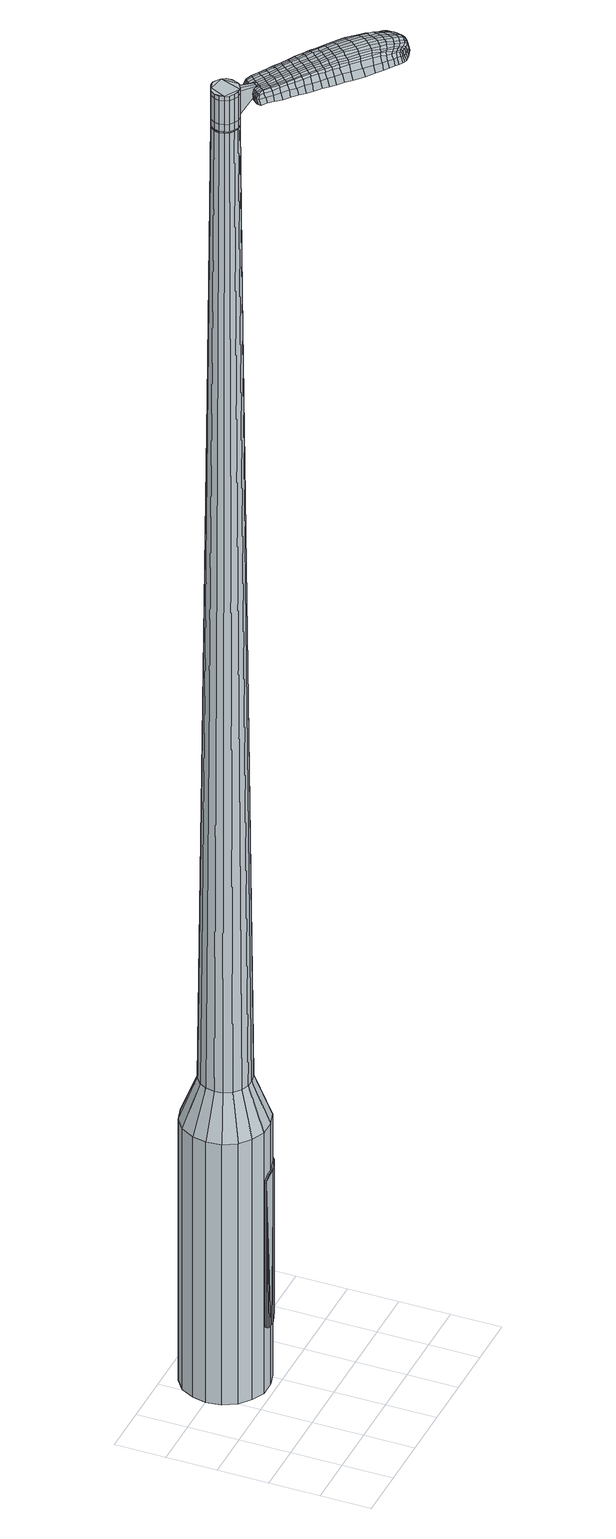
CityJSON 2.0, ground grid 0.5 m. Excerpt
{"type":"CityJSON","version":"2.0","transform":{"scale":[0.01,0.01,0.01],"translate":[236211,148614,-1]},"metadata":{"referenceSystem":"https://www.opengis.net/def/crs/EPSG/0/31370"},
"CityObjects":{
"object1":{"type":"GenericCityObject","attributes":{"cluster":150,"mean_distance_to_centroid":0.239,"new_centroid_x":236211.82,"new_centroid_y":148615.48,"mean_distance_to_camera":13.96,"H1":14.33,"H2":13.22,"Z_final":110.89,"cluster2":-1,"proj_x":236207.09,"proj_y":148620.77,"id_line":53248,"bearing_l":48.17,"distance":7.09,"orientation":"right","G_obj":318.17},"geometry":[{"type":"MultiSurface","lod":"2","boundaries":[[[0,1,2,3]],[[1,4,5,2]],[[4,6,7,5]],[[6,8,9,7]],[[8,10,11,9]],[[10,12,13,11]],[[12,14,15,13]],[[14,16,17,15]],[[16,18,19,17]],[[18,20,21,19]],[[20,22,23,21]],[[22,24,25,23]],[[24,26,27,25]],[[26,28,29,27]],[[28,30,31,29]],[[30,32,33,31]],[[32,34,35,33]],[[34,0,3,35]],[[36,37,38,39]],[[38,40,41,42]],[[41,43,42]],[[42,44,45,46]],[[45,47,46]],[[46,48,49,50]],[[49,51,50]],[[42,46,50,38]],[[50,52,39,38]],[[53,36,39]],[[2,5,7,35]],[[7,9,11,15]],[[11,13,15]],[[15,17,19,23]],[[19,21,23]],[[23,25,27,31]],[[27,29,31]],[[15,23,31,7]],[[31,33,35,7]],[[3,2,35]],[[1,0,54,55]],[[0,34,56,54]],[[34,32,57,56]],[[32,30,58,57]],[[30,28,59,58]],[[28,26,60,59]],[[26,24,61,60]],[[24,22,62,61]],[[22,20,63,62]],[[20,18,64,63]],[[18,16,65,64]],[[16,14,66,65]],[[14,12,67,66]],[[12,10,68,67]],[[10,8,69,68]],[[8,6,70,69]],[[6,4,71,70]],[[4,1,55,71]],[[55,54,72,73]],[[54,56,74,72]],[[56,57,75,74]],[[57,58,76,75]],[[58,59,77,76]],[[59,60,78,77]],[[60,61,79,78]],[[61,62,80,79]],[[62,63,81,80]],[[63,64,82,81]],[[64,65,83,82]],[[65,66,84,83]],[[66,67,85,84]],[[67,68,86,85]],[[68,69,87,86]],[[69,70,88,87]],[[70,71,89,88]],[[71,55,73,89]],[[90,91,92,73]],[[74,93,91,90]],[[75,94,93,74]],[[95,96,94,75]],[[97,98,96,95]],[[99,100,98,97]],[[101,102,100,99]],[[103,104,102,101]],[[81,105,104,103]],[[106,107,105,81]],[[108,109,107,106]],[[110,111,109,108]],[[112,113,111,110]],[[114,115,113,112]],[[116,117,115,114]],[[118,119,117,116]],[[120,121,119,118]],[[73,92,121,120]],[[122,123,124,125]],[[126,122,125,127]],[[128,126,127,129]],[[130,128,129,131]],[[132,130,131,133]],[[134,132,133,135]],[[136,134,135,137]],[[138,136,137,139]],[[140,138,139,141]],[[142,140,141,143]],[[144,142,143,145]],[[146,144,145,147]],[[148,146,147,149]],[[150,148,149,151]],[[152,150,151,153]],[[154,152,153,155]],[[72,90,73]],[[72,74,90]],[[76,95,75]],[[76,77,97,95]],[[77,78,99,97]],[[78,79,101,99]],[[79,80,103,101]],[[80,81,103]],[[82,106,81]],[[82,83,108,106]],[[83,84,110,108]],[[84,85,112,110]],[[85,86,114,112]],[[86,87,116,114]],[[87,88,118,116]],[[88,89,120,118]],[[89,73,120]],[[156,92,91]],[[157,121,92]],[[157,158,119,121]],[[158,159,117,119]],[[159,160,115,117]],[[160,161,113,115]],[[161,162,111,113]],[[162,163,109,111]],[[163,164,107,109]],[[164,105,107]],[[165,104,105]],[[165,166,102,104]],[[166,167,100,102]],[[167,168,98,100]],[[168,169,96,98]],[[169,94,96]],[[156,91,93]],[[39,52,154,170]],[[92,156,171,155]],[[53,39,170,123]],[[156,93,124,171]],[[36,53,123,122]],[[93,94,125,124]],[[37,36,122,126]],[[94,169,127,125]],[[38,37,126,128]],[[169,168,129,127]],[[40,38,128,130]],[[168,167,131,129]],[[41,40,130,132]],[[167,166,133,131]],[[43,41,132,134]],[[166,165,135,133]],[[42,43,134,136]],[[165,105,137,135]],[[44,42,136,138]],[[105,164,139,137]],[[45,44,138,140]],[[164,163,141,139]],[[47,45,140,142]],[[163,162,143,141]],[[46,47,142,144]],[[162,161,145,143]],[[48,46,144,146]],[[161,160,147,145]],[[49,48,146,148]],[[160,159,149,147]],[[51,49,148,150]],[[159,158,151,149]],[[50,51,150,152]],[[158,157,153,151]],[[52,50,152,154]],[[157,92,155,153]],[[154,155,172,173]],[[155,171,174,172]],[[171,124,175,174]],[[124,123,176,175]],[[123,170,177,176]],[[170,154,173,177]],[[178,179,180,181]],[[182,178,181,183]],[[178,182,184,185]],[[179,178,185,186]],[[187,188,189,190]],[[191,187,190,192]],[[187,191,193,194]],[[188,187,194,195]],[[196,197,198,199]],[[200,196,199,201]],[[196,200,202,203]],[[197,196,203,204]],[[205,206,207,208]],[[209,205,208,210]],[[205,209,211,212]],[[206,205,212,213]],[[214,215,216,217]],[[218,214,217,219]],[[214,218,220,221]],[[215,214,221,222]],[[223,224,225,226]],[[227,223,226,228]],[[223,227,229,230]],[[224,223,230,231]],[[232,233,234,235]],[[224,232,235,225]],[[232,224,231,236]],[[233,232,236,237]],[[238,239,240,241]],[[233,238,241,234]],[[238,233,237,242]],[[239,238,242,243]],[[244,182,183,245]],[[239,244,245,240]],[[244,239,243,246]],[[182,244,246,184]],[[247,248,249,250]],[[251,247,250,252]],[[247,251,253,254]],[[248,247,254,255]],[[256,257,258,259]],[[248,256,259,249]],[[256,248,255,260]],[[257,256,260,261]],[[262,263,264,265]],[[257,262,265,258]],[[262,257,261,266]],[[263,262,266,267]],[[268,269,270,271]],[[263,268,271,264]],[[268,263,267,272]],[[269,268,272,273]],[[274,179,186,275]],[[269,274,275,270]],[[274,269,273,276]],[[179,274,276,180]],[[277,278,279,280]],[[281,277,280,282]],[[277,281,283,284]],[[278,277,284,285]],[[286,287,288,289]],[[278,286,289,279]],[[286,278,285,290]],[[287,286,290,291]],[[292,293,294,295]],[[287,292,295,288]],[[292,287,291,296]],[[293,292,296,297]],[[298,191,192,299]],[[293,298,299,294]],[[298,293,297,300]],[[191,298,300,193]],[[301,302,303,304]],[[305,301,304,306]],[[301,305,307,308]],[[302,301,308,309]],[[310,311,312,313]],[[302,310,313,303]],[[310,302,309,314]],[[311,310,314,315]],[[316,317,318,319]],[[311,316,319,312]],[[316,311,315,320]],[[317,316,320,321]],[[322,323,324,325]],[[317,322,325,318]],[[322,317,321,326]],[[323,322,326,327]],[[328,188,195,329]],[[323,328,329,324]],[[328,323,327,330]],[[188,328,330,189]],[[331,217,216,332]],[[333,331,332,334]],[[331,333,335,336]],[[217,331,336,219]],[[337,333,334,338]],[[339,337,338,340]],[[337,339,341,342]],[[333,337,342,335]],[[343,339,340,344]],[[345,343,344,346]],[[343,345,347,348]],[[339,343,348,341]],[[349,345,346,350]],[[351,349,350,352]],[[349,351,353,354]],[[345,349,354,347]],[[355,351,352,356]],[[206,355,356,207]],[[355,206,213,357]],[[351,355,357,353]],[[358,359,204,203]],[[360,358,203,202]],[[358,360,361,362]],[[359,358,362,363]],[[364,365,363,362]],[[366,364,362,361]],[[364,366,367,368]],[[365,364,368,369]],[[370,371,369,368]],[[372,370,368,367]],[[370,372,373,374]],[[371,370,374,375]],[[376,377,375,374]],[[378,376,374,373]],[[376,378,211,209]],[[377,376,209,210]],[[379,380,381,382]],[[281,379,382,283]],[[379,281,282,383]],[[380,379,383,384]],[[385,200,201,386]],[[380,385,386,381]],[[385,380,384,387]],[[200,385,387,202]],[[388,389,390,391]],[[227,388,391,229]],[[388,227,228,392]],[[389,388,392,393]],[[394,395,396,397]],[[389,394,397,390]],[[394,389,393,398]],[[395,394,398,399]],[[400,197,204,401]],[[395,400,401,396]],[[400,395,399,402]],[[197,400,402,198]],[[403,404,405,406]],[[185,403,406,186]],[[403,185,184,407]],[[404,403,407,408]],[[409,410,411,412]],[[404,409,412,405]],[[409,404,408,413]],[[410,409,413,414]],[[415,208,207,416]],[[410,415,416,411]],[[415,410,414,417]],[[208,415,417,210]],[[418,419,420,421]],[[190,418,421,192]],[[418,190,189,422]],[[419,418,422,423]],[[424,212,211,425]],[[419,424,425,420]],[[424,419,423,426]],[[212,424,426,213]],[[427,428,429,430]],[[305,427,430,307]],[[427,305,306,431]],[[428,427,431,432]],[[433,218,219,434]],[[428,433,434,429]],[[433,428,432,435]],[[218,433,435,220]],[[436,437,438,439]],[[251,436,439,253]],[[436,251,252,440]],[[437,436,440,441]],[[442,443,444,445]],[[437,442,445,438]],[[442,437,441,446]],[[443,442,446,447]],[[448,215,222,449]],[[443,448,449,444]],[[448,443,447,450]],[[215,448,450,216]],[[451,452,441,440]],[[250,451,440,252]],[[451,250,249,453]],[[452,451,453,454]],[[455,456,447,446]],[[452,455,446,441]],[[455,452,454,457]],[[456,455,457,458]],[[459,332,216,450]],[[456,459,450,447]],[[459,456,458,460]],[[332,459,460,334]],[[461,462,463,464]],[[308,461,464,309]],[[461,308,307,430]],[[462,461,430,429]],[[465,336,335,466]],[[462,465,466,463]],[[465,462,429,434]],[[336,465,434,219]],[[467,468,454,453]],[[259,467,453,249]],[[467,259,258,469]],[[468,467,469,470]],[[471,472,458,457]],[[468,471,457,454]],[[471,468,470,473]],[[472,471,473,474]],[[475,338,334,460]],[[472,475,460,458]],[[475,472,474,476]],[[338,475,476,340]],[[477,478,479,480]],[[314,477,480,315]],[[477,314,309,464]],[[478,477,464,463]],[[481,342,341,482]],[[478,481,482,479]],[[481,478,463,466]],[[342,481,466,335]],[[483,484,470,469]],[[265,483,469,258]],[[483,265,264,485]],[[484,483,485,486]],[[487,488,474,473]],[[484,487,473,470]],[[487,484,486,489]],[[488,487,489,490]],[[491,344,340,476]],[[488,491,476,474]],[[491,488,490,492]],[[344,491,492,346]],[[493,494,495,496]],[[320,493,496,321]],[[493,320,315,480]],[[494,493,480,479]],[[497,348,347,498]],[[494,497,498,495]],[[497,494,479,482]],[[348,497,482,341]],[[499,500,486,485]],[[271,499,485,264]],[[499,271,270,501]],[[500,499,501,502]],[[503,504,490,489]],[[500,503,489,486]],[[503,500,502,505]],[[504,503,505,506]],[[507,350,346,492]],[[504,507,492,490]],[[507,504,506,508]],[[350,507,508,352]],[[509,510,511,512]],[[326,509,512,327]],[[509,326,321,496]],[[510,509,496,495]],[[513,354,353,514]],[[510,513,514,511]],[[513,510,495,498]],[[354,513,498,347]],[[515,516,502,501]],[[275,515,501,270]],[[515,275,186,406]],[[516,515,406,405]],[[517,518,506,505]],[[516,517,505,502]],[[517,516,405,412]],[[518,517,412,411]],[[519,356,352,508]],[[518,519,508,506]],[[519,518,411,416]],[[356,519,416,207]],[[520,521,423,422]],[[330,520,422,189]],[[520,330,327,512]],[[521,520,512,511]],[[522,357,213,426]],[[521,522,426,423]],[[522,521,511,514]],[[357,522,514,353]],[[523,524,384,383]],[[280,523,383,282]],[[523,280,279,525]],[[524,523,525,526]],[[527,360,202,387]],[[524,527,387,384]],[[527,524,526,528]],[[360,527,528,361]],[[529,530,531,532]],[[230,529,532,231]],[[529,230,229,391]],[[530,529,391,390]],[[533,534,535,536]],[[530,533,536,531]],[[533,530,390,397]],[[534,533,397,396]],[[537,359,363,538]],[[534,537,538,535]],[[537,534,396,401]],[[359,537,401,204]],[[539,540,526,525]],[[289,539,525,279]],[[539,289,288,541]],[[540,539,541,542]],[[543,366,361,528]],[[540,543,528,526]],[[543,540,542,544]],[[366,543,544,367]],[[545,546,547,548]],[[236,545,548,237]],[[545,236,231,532]],[[546,545,532,531]],[[549,550,551,552]],[[546,549,552,547]],[[549,546,531,536]],[[550,549,536,535]],[[553,365,369,554]],[[550,553,554,551]],[[553,550,535,538]],[[365,553,538,363]],[[555,556,542,541]],[[295,555,541,288]],[[555,295,294,557]],[[556,555,557,558]],[[559,372,367,544]],[[556,559,544,542]],[[559,556,558,560]],[[372,559,560,373]],[[561,562,563,564]],[[242,561,564,243]],[[561,242,237,548]],[[562,561,548,547]],[[565,566,567,568]],[[562,565,568,563]],[[565,562,547,552]],[[566,565,552,551]],[[569,371,375,570]],[[566,569,570,567]],[[569,566,551,554]],[[371,569,554,369]],[[571,572,558,557]],[[299,571,557,294]],[[571,299,192,421]],[[572,571,421,420]],[[573,378,373,560]],[[572,573,560,558]],[[573,572,420,425]],[[378,573,425,211]],[[574,575,408,407]],[[246,574,407,184]],[[574,246,243,564]],[[575,574,564,563]],[[576,577,414,413]],[[575,576,413,408]],[[576,575,563,568]],[[577,576,568,567]],[[578,377,210,417]],[[577,578,417,414]],[[578,577,567,570]],[[377,578,570,375]],[[579,580,581,582]],[[582,581,583,584]],[[585,583,581,586]],[[586,581,580,587]],[[588,589,590,591]],[[591,590,592,593]],[[594,592,590,595]],[[595,590,589,596]],[[597,598,599,600]],[[600,599,601,602]],[[603,601,599,604]],[[604,599,598,605]],[[606,607,608,609]],[[609,608,610,611]],[[612,610,608,613]],[[613,608,607,614]],[[615,616,617,618]],[[618,617,619,620]],[[621,619,617,622]],[[622,617,616,623]],[[624,625,626,627]],[[627,626,628,629]],[[630,628,626,631]],[[631,626,625,632]],[[633,634,635,636]],[[636,635,625,624]],[[632,625,635,637]],[[637,635,634,638]],[[639,640,641,642]],[[642,641,634,633]],[[638,634,641,643]],[[643,641,640,644]],[[584,583,645,646]],[[646,645,640,639]],[[644,640,645,647]],[[647,645,583,585]],[[648,649,650,651]],[[651,650,652,653]],[[654,652,650,655]],[[655,650,649,656]],[[657,658,659,660]],[[660,659,649,648]],[[656,649,659,661]],[[661,659,658,662]],[[663,664,665,666]],[[666,665,658,657]],[[662,658,665,667]],[[667,665,664,668]],[[669,670,671,672]],[[672,671,664,663]],[[668,664,671,673]],[[673,671,670,674]],[[587,580,675,676]],[[676,675,670,669]],[[674,670,675,677]],[[677,675,580,579]],[[678,679,680,681]],[[681,680,682,683]],[[684,682,680,685]],[[685,680,679,686]],[[687,688,689,690]],[[690,689,679,678]],[[686,679,689,691]],[[691,689,688,692]],[[693,694,695,696]],[[696,695,688,687]],[[692,688,695,697]],[[697,695,694,698]],[[593,592,699,700]],[[700,699,694,693]],[[698,694,699,701]],[[701,699,592,594]],[[702,703,704,705]],[[705,704,706,707]],[[708,706,704,709]],[[709,704,703,710]],[[711,712,713,714]],[[714,713,703,702]],[[710,703,713,715]],[[715,713,712,716]],[[717,718,719,720]],[[720,719,712,711]],[[716,712,719,721]],[[721,719,718,722]],[[723,724,725,726]],[[726,725,718,717]],[[722,718,725,727]],[[727,725,724,728]],[[596,589,729,730]],[[730,729,724,723]],[[728,724,729,731]],[[731,729,589,588]],[[615,618,732,733]],[[733,732,734,735]],[[736,734,732,737]],[[737,732,618,620]],[[735,734,738,739]],[[739,738,740,741]],[[742,740,738,743]],[[743,738,734,736]],[[741,740,744,745]],[[745,744,746,747]],[[748,746,744,749]],[[749,744,740,742]],[[747,746,750,751]],[[751,750,752,753]],[[754,752,750,755]],[[755,750,746,748]],[[753,752,756,757]],[[757,756,607,606]],[[614,607,756,758]],[[758,756,752,754]],[[605,759,760,604]],[[604,760,761,603]],[[762,761,760,763]],[[763,760,759,764]],[[764,765,766,763]],[[763,766,767,762]],[[768,767,766,769]],[[769,766,765,770]],[[770,771,772,769]],[[769,772,773,768]],[[774,773,772,775]],[[775,772,771,776]],[[776,777,778,775]],[[775,778,779,774]],[[612,779,778,610]],[[610,778,777,611]],[[780,781,782,783]],[[783,782,682,684]],[[683,682,782,784]],[[784,782,781,785]],[[602,601,786,787]],[[787,786,781,780]],[[785,781,786,788]],[[788,786,601,603]],[[789,790,791,792]],[[792,791,628,630]],[[629,628,791,793]],[[793,791,790,794]],[[795,796,797,798]],[[798,797,790,789]],[[794,790,797,799]],[[799,797,796,800]],[[605,598,801,802]],[[802,801,796,795]],[[800,796,801,803]],[[803,801,598,597]],[[804,805,806,807]],[[807,806,586,587]],[[585,586,806,808]],[[808,806,805,809]],[[810,811,812,813]],[[813,812,805,804]],[[809,805,812,814]],[[814,812,811,815]],[[606,609,816,817]],[[817,816,811,810]],[[815,811,816,818]],[[818,816,609,611]],[[819,820,821,822]],[[822,821,591,593]],[[588,591,821,823]],[[823,821,820,824]],[[612,613,825,826]],[[826,825,820,819]],[[824,820,825,827]],[[827,825,613,614]],[[828,829,830,831]],[[831,830,706,708]],[[707,706,830,832]],[[832,830,829,833]],[[620,619,834,835]],[[835,834,829,828]],[[833,829,834,836]],[[836,834,619,621]],[[837,838,839]],[[839,838,652,654]],[[653,652,838,840]],[[838,837,840]],[[841,842,843,844]],[[844,843,837,839]],[[840,837,843,845]],[[845,843,842,846]],[[623,616,847,848]],[[848,847,842,841]],[[846,842,847,849]],[[849,847,616,615]],[[850,851,840]],[[840,851,651,653]],[[648,651,851,852]],[[852,851,850,853]],[[846,854,855,845]],[[845,855,850,840]],[[853,850,855,856]],[[856,855,854,857]],[[615,733,858,849]],[[849,858,854,846]],[[857,854,858,859]],[[859,858,733,735]],[[860,861,862,863]],[[863,862,709,710]],[[708,709,862,831]],[[831,862,861,828]],[[736,737,864,865]],[[865,864,861,860]],[[828,861,864,835]],[[835,864,737,620]],[[853,866,852]],[[852,866,660,648]],[[657,660,866,867]],[[857,868,869,856]],[[856,869,866,853]],[[867,866,869,870]],[[870,869,868,871]],[[735,739,872,859]],[[859,872,868,857]],[[871,868,872,873]],[[873,872,739,741]],[[874,875,876,877]],[[877,876,715,716]],[[710,715,876,863]],[[863,876,875,860]],[[742,743,878,879]],[[879,878,875,874]],[[860,875,878,865]],[[865,878,743,736]],[[880,881,867]],[[867,881,666,657]],[[663,666,881,882]],[[882,881,880,883]],[[871,884,885,870]],[[870,885,880,867]],[[883,880,885,886]],[[886,885,884,887]],[[741,745,888,873]],[[873,888,884,871]],[[887,884,888,889]],[[889,888,745,747]],[[890,891,892,893]],[[893,892,721,722]],[[716,721,892,877]],[[877,892,891,874]],[[748,749,894,895]],[[895,894,891,890]],[[874,891,894,879]],[[879,894,749,742]],[[883,896,897,882]],[[882,897,672,663]],[[669,672,897,898]],[[898,897,896,899]],[[887,900,901,886]],[[886,901,896,883]],[[899,896,901,902]],[[902,901,900,903]],[[747,751,904,889]],[[889,904,900,887]],[[903,900,904,905]],[[905,904,751,753]],[[906,907,908,909]],[[909,908,727,728]],[[722,727,908,893]],[[893,908,907,890]],[[754,755,910,911]],[[911,910,907,906]],[[890,907,910,895]],[[895,910,755,748]],[[899,912,913,898]],[[898,913,676,669]],[[587,676,913,807]],[[807,913,912,804]],[[903,914,915,902]],[[902,915,912,899]],[[804,912,915,813]],[[813,915,914,810]],[[753,757,916,905]],[[905,916,914,903]],[[810,914,916,817]],[[817,916,757,606]],[[824,917,918,823]],[[823,918,731,588]],[[728,731,918,909]],[[909,918,917,906]],[[614,758,919,827]],[[827,919,917,824]],[[906,917,919,911]],[[911,919,758,754]],[[785,920,921,784]],[[784,921,681,683]],[[678,681,921,922]],[[922,921,920,923]],[[603,761,924,788]],[[788,924,920,785]],[[923,920,924,925]],[[925,924,761,762]],[[926,927,928,929]],[[929,928,631,632]],[[630,631,928,792]],[[792,928,927,789]],[[930,931,932,933]],[[933,932,927,926]],[[789,927,932,798]],[[798,932,931,795]],[[764,759,934,935]],[[935,934,931,930]],[[795,931,934,802]],[[802,934,759,605]],[[923,936,937,922]],[[922,937,690,678]],[[687,690,937,938]],[[938,937,936,939]],[[762,767,940,925]],[[925,940,936,923]],[[939,936,940,941]],[[941,940,767,768]],[[942,943,944,945]],[[945,944,637,638]],[[632,637,944,929]],[[929,944,943,926]],[[946,947,948,949]],[[949,948,943,942]],[[926,943,948,933]],[[933,948,947,930]],[[770,765,950,951]],[[951,950,947,946]],[[930,947,950,935]],[[935,950,765,764]],[[939,952,953,938]],[[938,953,696,687]],[[693,696,953,954]],[[954,953,952,955]],[[768,773,956,941]],[[941,956,952,939]],[[955,952,956,957]],[[957,956,773,774]],[[958,959,960,961]],[[961,960,643,644]],[[638,643,960,945]],[[945,960,959,942]],[[962,963,964,965]],[[965,964,959,958]],[[942,959,964,949]],[[949,964,963,946]],[[776,771,966,967]],[[967,966,963,962]],[[946,963,966,951]],[[951,966,771,770]],[[955,968,969,954]],[[954,969,700,693]],[[593,700,969,822]],[[822,969,968,819]],[[774,779,970,957]],[[957,970,968,955]],[[819,968,970,826]],[[826,970,779,612]],[[809,971,972,808]],[[808,972,647,585]],[[644,647,972,961]],[[961,972,971,958]],[[815,973,974,814]],[[814,974,971,809]],[[958,971,974,965]],[[965,974,973,962]],[[611,777,975,818]],[[818,975,973,815]],[[962,973,975,967]],[[967,975,777,776]],[[579,582,181,180]],[[582,584,183,181]],[[594,595,194,193]],[[595,596,195,194]],[[597,600,199,198]],[[600,602,201,199]],[[621,622,221,220]],[[622,623,222,221]],[[624,627,226,225]],[[627,629,228,226]],[[633,636,235,234]],[[636,624,225,235]],[[639,642,241,240]],[[642,633,234,241]],[[584,646,245,183]],[[646,639,240,245]],[[654,655,254,253]],[[655,656,255,254]],[[656,661,260,255]],[[661,662,261,260]],[[662,667,266,261]],[[667,668,267,266]],[[668,673,272,267]],[[673,674,273,272]],[[674,677,276,273]],[[677,579,180,276]],[[684,685,284,283]],[[685,686,285,284]],[[686,691,290,285]],[[691,692,291,290]],[[692,697,296,291]],[[697,698,297,296]],[[698,701,300,297]],[[701,594,193,300]],[[702,705,304,303]],[[705,707,306,304]],[[711,714,313,312]],[[714,702,303,313]],[[717,720,319,318]],[[720,711,312,319]],[[723,726,325,324]],[[726,717,318,325]],[[596,730,329,195]],[[730,723,324,329]],[[780,783,382,381]],[[783,684,283,382]],[[602,787,386,201]],[[787,780,381,386]],[[629,793,392,228]],[[793,794,393,392]],[[794,799,398,393]],[[799,800,399,398]],[[800,803,402,399]],[[803,597,198,402]],[[707,832,431,306]],[[832,833,432,431]],[[833,836,435,432]],[[836,621,220,435]],[[839,439,438]],[[839,654,253,439]],[[841,844,445,444]],[[844,839,438,445]],[[623,848,449,222]],[[848,841,444,449]],[[976,977,978,979]],[[980,981,979,978]],[[982,983,984,985]],[[986,987,988,989]],[[977,990,991,978]],[[992,980,978,991]],[[993,982,985,994]],[[995,996,987,986]],[[990,997,998,991]],[[998,999,992,991]],[[1000,993,994,1001]],[[1002,996,995,1003]],[[997,1004,1005,998]],[[1005,1006,999,998]],[[1007,1000,1001,1008]],[[1009,1002,1003,1010]],[[1011,1012,1013,1014]],[[1015,1016,1012,1011]],[[1015,1017,1018,1016]],[[1017,1019,1020,1018]],[[1021,1022,1023,1024]],[[1025,1026,1022,1021]],[[1027,1028,1026,1025]],[[1029,1030,1028,1027]],[[1024,1013,1012,1021]],[[1021,1012,1016,1025]],[[1016,1018,1027,1025]],[[1018,1020,1029,1027]],[[985,984,981,980]],[[994,985,980,992]],[[999,1001,994,992]],[[1006,1008,1001,999]],[[986,989,983,982]],[[995,986,982,993]],[[1003,995,993,1000]],[[1010,1003,1000,1007]],[[987,1011,1014,988]],[[996,1015,1011,987]],[[1017,1015,996,1002]],[[1019,1017,1002,1009]],[[1031,1032,1033,1034]],[[1033,1035,1036,1037]],[[1033,1037,1038,1039]],[[1033,1039,1034]],[[1040,1031,1034,1041]],[[1042,1041,1034,1043]],[[1044,1043,1034]],[[1045,1033,1032,1046]],[[1047,1045,1046,1048]],[[1049,1047,1048,1050]],[[1051,1049,1050,1052]],[[1053,1051,1052,1054]],[[1054,1055,1056,1057]],[[1054,1057,1058,1059]],[[1054,1059,1060,1061]],[[1060,1062,1063,1064]],[[1060,1064,1065,1066]],[[1060,1066,1061]],[[1054,1061,1053]],[[1067,1068,1032,1031]],[[1069,1070,1035,1033]],[[1071,1072,1044,1034]],[[1068,1073,1046,1032]],[[1074,1069,1033,1045]],[[1073,1075,1048,1046]],[[1076,1074,1045,1047]],[[1075,1077,1050,1048]],[[1078,1076,1047,1049]],[[1077,1079,1052,1050]],[[1080,1078,1049,1051]],[[1079,1081,1054,1052]],[[1082,1080,1051,1053]],[[1081,1083,1055,1054]],[[1084,1085,1062,1060]],[[1086,1082,1053,1061]],[[1056,1055,1083,1087]],[[1057,1056,1087,1088]],[[1058,1057,1088,1089]],[[1059,1058,1089,1090]],[[1060,1059,1090,1084]],[[1091,1067,1031,1040]],[[1092,1091,1040,1041]],[[1093,1092,1041,1042]],[[1094,1093,1042,1043]],[[1072,1094,1043,1044]],[[1036,1035,1070,1095]],[[1063,1062,1085,1096]],[[1037,1036,1095,1097]],[[1038,1037,1097,1098]],[[1039,1038,1098,1099]],[[1034,1039,1099,1071]],[[1064,1063,1096,1100]],[[1065,1064,1100,1101]],[[1066,1065,1101,1102]],[[1061,1066,1102,1086]]]}]}
},
"vertices":[
[115,120,384],[104,111,384],[104,111,96],[115,120,96],[90,107,384],[90,107,96],[75,107,384],[75,107,96],[62,113,384],[62,113,96],[51,122,384],[51,122,96],[44,135,384],[44,135,96],[42,150,384],[42,150,96],[45,164,384],[45,164,96],[52,177,384],[52,177,96],[64,186,384],[64,186,96],[78,190,384],[78,190,96],[93,190,384],[93,190,96],[106,184,384],[106,184,96],[117,175,384],[117,175,96],[124,162,384],[124,162,96],[126,147,384],[126,147,96],[123,133,384],[123,133,96],[97,148,1524],[97,153,1524],[94,157,1524],[94,140,1524],[91,160,1524],[87,162,1524],[78,160,1524],[82,162,1524],[74,158,1524],[71,154,1524],[71,144,1524],[70,149,1524],[73,140,1524],[77,137,1524],[86,135,1524],[81,135,1524],[90,137,1524],[96,144,1524],[103,132,429],[96,126,429],[107,139,429],[109,148,429],[108,156,429],[104,164,429],[97,170,429],[89,173,429],[80,173,429],[72,171,429],[65,165,429],[61,158,429],[59,149,429],[60,141,429],[64,133,429],[71,127,429],[79,124,429],[87,124,429],[94,140,1483],[90,137,1483],[96,144,1483],[97,148,1483],[97,153,1483],[94,157,1483],[91,160,1483],[87,162,1483],[82,162,1483],[78,160,1483],[74,158,1483],[71,154,1483],[70,149,1483],[71,144,1483],[73,140,1483],[77,137,1483],[81,135,1483],[86,135,1483],[93,140,1483],[93,140,1485],[90,137,1485],[96,144,1485],[97,148,1485],[96,153,1483],[96,153,1485],[94,156,1483],[94,156,1485],[91,159,1483],[91,159,1485],[87,161,1483],[87,161,1485],[82,161,1483],[82,161,1485],[78,160,1485],[74,157,1483],[74,157,1485],[72,153,1483],[72,153,1485],[71,149,1483],[71,149,1485],[72,145,1483],[72,145,1485],[74,141,1483],[74,141,1485],[77,138,1483],[77,138,1485],[81,136,1483],[81,136,1485],[86,136,1483],[86,136,1485],[97,148,1519],[96,144,1519],[96,144,1493],[97,148,1493],[97,153,1519],[97,153,1493],[94,157,1519],[94,157,1493],[91,160,1519],[91,160,1493],[87,162,1519],[87,162,1493],[82,162,1519],[82,162,1493],[78,160,1519],[78,160,1493],[74,158,1519],[74,158,1493],[71,154,1519],[71,154,1493],[70,149,1519],[70,149,1493],[71,144,1519],[71,144,1493],[73,140,1519],[73,140,1493],[77,137,1519],[77,137,1493],[81,135,1519],[81,135,1493],[86,135,1519],[86,135,1493],[90,137,1519],[90,137,1493],[94,140,1485],[86,135,1485],[81,135,1485],[77,137,1485],[73,140,1485],[71,144,1485],[70,149,1485],[71,154,1485],[74,158,1485],[82,162,1485],[87,162,1485],[91,160,1485],[94,157,1485],[97,153,1485],[94,140,1519],[94,140,1493],[106,125,1513],[106,125,1518],[108,127,1513],[110,129,1513],[110,129,1518],[108,127,1518],[150,63,1519],[145,68,1518],[145,66,1509],[150,61,1510],[156,57,1519],[156,55,1510],[157,59,1526],[150,65,1525],[145,70,1525],[176,92,1519],[170,96,1518],[169,96,1525],[174,91,1525],[182,86,1519],[181,86,1526],[184,86,1510],[178,92,1510],[172,96,1509],[219,30,1519],[216,27,1519],[217,26,1513],[220,29,1513],[221,33,1519],[221,33,1513],[219,34,1524],[218,31,1524],[215,28,1524],[164,79,1530],[158,84,1529],[156,82,1529],[161,77,1530],[170,73,1531],[168,70,1531],[173,76,1530],[166,82,1530],[161,87,1529],[103,133,1512],[102,131,1512],[102,130,1517],[104,132,1517],[105,135,1512],[106,134,1517],[106,135,1506],[104,132,1506],[102,130,1506],[195,25,1519],[192,27,1519],[192,25,1512],[195,23,1512],[197,24,1518],[197,22,1512],[197,25,1522],[196,26,1523],[193,28,1524],[188,29,1519],[184,33,1519],[184,31,1512],[188,28,1512],[189,31,1524],[184,34,1525],[179,36,1519],[173,42,1519],[173,40,1511],[179,35,1511],[180,38,1526],[174,43,1526],[165,49,1519],[165,47,1510],[165,51,1526],[98,115,1513],[103,110,1513],[103,111,1518],[98,117,1517],[94,120,1512],[95,120,1516],[94,118,1506],[98,114,1507],[103,109,1507],[108,105,1514],[114,99,1515],[114,101,1520],[109,106,1519],[108,103,1507],[114,98,1507],[119,94,1515],[124,89,1516],[125,90,1522],[119,96,1521],[119,92,1508],[124,87,1508],[129,83,1517],[135,78,1517],[135,80,1524],[130,85,1523],[129,82,1508],[135,76,1509],[140,73,1518],[140,75,1524],[140,71,1509],[219,51,1519],[217,53,1519],[216,53,1524],[218,50,1523],[221,49,1518],[220,48,1522],[222,49,1512],[221,51,1512],[219,54,1512],[214,57,1519],[210,61,1519],[209,60,1525],[213,56,1524],[216,57,1512],[212,61,1512],[206,65,1519],[200,71,1519],[198,70,1526],[204,65,1526],[208,66,1511],[202,71,1511],[191,78,1519],[190,78,1526],[193,79,1510],[118,138,1513],[124,133,1513],[126,133,1507],[120,138,1507],[114,141,1512],[115,141,1506],[114,140,1516],[117,138,1517],[123,133,1518],[130,129,1514],[136,124,1515],[138,124,1507],[132,129,1507],[129,128,1519],[134,123,1520],[142,119,1515],[148,115,1516],[149,115,1508],[144,119,1508],[140,119,1521],[146,114,1522],[153,110,1517],[159,105,1517],[161,106,1509],[155,110,1508],[152,109,1523],[157,105,1524],[165,101,1518],[167,101,1509],[163,100,1524],[108,128,1519],[106,126,1519],[114,123,1520],[112,121,1520],[116,125,1520],[110,130,1519],[119,118,1522],[118,116,1522],[125,113,1523],[123,111,1523],[127,116,1523],[121,121,1521],[130,108,1524],[129,106,1524],[136,104,1525],[134,101,1525],[138,106,1525],[133,111,1524],[142,99,1526],[140,96,1526],[147,94,1527],[145,91,1527],[149,96,1527],[144,101,1526],[153,89,1528],[150,86,1528],[155,91,1528],[215,33,1527],[213,30,1527],[217,36,1526],[214,39,1527],[212,36,1528],[210,33,1528],[207,40,1529],[205,37,1529],[210,44,1528],[204,48,1530],[202,45,1530],[199,42,1530],[196,50,1531],[194,47,1531],[199,53,1530],[192,59,1531],[190,56,1531],[187,53,1531],[180,64,1531],[178,62,1531],[183,67,1531],[222,47,1518],[222,43,1519],[223,43,1513],[223,47,1513],[220,47,1523],[221,44,1523],[222,39,1519],[223,38,1513],[220,39,1524],[199,23,1518],[202,23,1518],[202,24,1523],[199,24,1523],[199,21,1513],[202,21,1513],[206,23,1519],[210,23,1519],[209,24,1524],[205,24,1523],[206,22,1513],[210,23,1513],[213,25,1519],[212,26,1524],[214,24,1513],[151,66,1528],[153,68,1528],[147,73,1528],[146,71,1527],[157,60,1528],[159,61,1529],[155,70,1529],[157,72,1530],[152,77,1529],[149,75,1528],[161,63,1529],[163,66,1530],[159,74,1530],[154,79,1529],[166,68,1531],[173,90,1528],[171,88,1529],[178,83,1529],[180,85,1528],[167,95,1527],[166,93,1528],[169,85,1529],[176,79,1530],[163,90,1528],[111,142,1512],[110,140,1512],[111,139,1517],[112,140,1517],[113,142,1506],[111,140,1506],[108,138,1512],[108,137,1517],[109,137,1506],[93,122,1512],[95,123,1512],[95,122,1506],[94,121,1506],[95,121,1517],[96,123,1517],[96,125,1512],[98,127,1512],[98,126,1506],[96,124,1506],[97,124,1517],[99,126,1517],[100,129,1512],[100,128,1506],[101,128,1517],[99,118,1519],[100,119,1519],[104,113,1520],[105,114,1520],[101,121,1519],[103,123,1519],[107,115,1520],[108,117,1520],[105,124,1519],[110,119,1520],[116,137,1519],[115,135,1519],[120,131,1520],[122,132,1520],[112,133,1519],[118,128,1520],[109,107,1521],[111,109,1521],[115,102,1522],[116,103,1522],[112,110,1521],[114,112,1521],[118,105,1522],[119,107,1523],[116,114,1522],[121,109,1523],[128,127,1521],[126,126,1521],[132,121,1522],[133,123,1522],[124,123,1521],[130,118,1522],[120,97,1523],[121,98,1523],[125,92,1524],[127,93,1524],[123,100,1523],[125,102,1524],[128,95,1525],[130,97,1525],[127,104,1524],[132,99,1525],[139,118,1523],[138,116,1523],[143,112,1524],[145,113,1524],[135,114,1524],[141,109,1525],[131,86,1525],[132,88,1525],[136,81,1526],[137,83,1526],[134,90,1526],[136,92,1526],[139,85,1527],[141,87,1527],[138,94,1526],[143,89,1527],[151,109,1525],[149,107,1525],[155,102,1526],[156,104,1526],[147,104,1526],[152,99,1527],[141,76,1527],[142,78,1527],[144,80,1527],[146,82,1528],[148,84,1528],[162,99,1527],[160,98,1527],[158,95,1528],[219,48,1525],[219,46,1525],[216,51,1526],[216,48,1526],[218,41,1526],[215,44,1527],[197,26,1525],[200,26,1525],[197,28,1526],[194,28,1525],[203,26,1525],[207,26,1526],[203,29,1527],[200,28,1526],[210,28,1526],[207,31,1527],[212,55,1526],[212,52,1527],[208,59,1527],[208,57,1528],[211,48,1528],[206,53,1529],[190,31,1526],[193,31,1527],[188,35,1528],[186,35,1527],[196,32,1527],[199,33,1528],[194,38,1529],[190,36,1528],[202,35,1528],[197,40,1530],[204,63,1528],[203,61,1529],[198,69,1528],[197,67,1529],[201,57,1529],[195,63,1530],[181,39,1528],[183,39,1528],[177,45,1529],[175,44,1528],[185,41,1529],[188,42,1530],[182,48,1530],[179,46,1530],[191,45,1530],[185,51,1531],[189,77,1529],[188,75,1529],[185,71,1530],[166,52,1528],[168,53,1529],[170,55,1530],[173,57,1530],[175,59,1531],[146,67,1509],[146,69,1518],[151,65,1518],[151,62,1509],[158,59,1519],[158,57,1510],[158,60,1525],[152,66,1525],[147,71,1525],[167,94,1525],[169,95,1518],[175,90,1518],[173,90,1525],[181,85,1519],[180,84,1525],[183,85,1510],[177,90,1509],[171,95,1509],[215,28,1513],[215,29,1519],[217,31,1519],[218,30,1513],[219,34,1519],[219,34,1513],[218,35,1524],[216,32,1524],[214,30,1524],[156,81,1528],[158,84,1528],[164,79,1529],[162,76,1529],[171,73,1529],[168,70,1529],[173,75,1529],[166,81,1529],[161,86,1528],[104,129,1516],[103,129,1512],[105,131,1512],[106,131,1516],[107,133,1512],[108,133,1516],[108,133,1506],[106,131,1506],[104,129,1506],[193,27,1512],[193,28,1519],[196,26,1518],[196,25,1512],[198,25,1518],[198,24,1512],[198,26,1522],[196,28,1523],[194,29,1523],[185,33,1512],[185,34,1519],[190,31,1519],[189,29,1512],[190,32,1524],[186,36,1525],[175,41,1511],[175,43,1519],[181,38,1519],[180,36,1511],[181,39,1525],[175,45,1526],[166,51,1519],[166,49,1510],[167,52,1526],[105,113,1518],[105,111,1513],[99,117,1513],[100,118,1517],[96,120,1512],[97,120,1515],[96,119,1506],[99,115,1506],[105,110,1507],[115,102,1520],[115,101,1514],[110,106,1514],[110,107,1519],[110,104,1507],[115,99,1507],[126,92,1522],[126,90,1516],[120,95,1515],[121,97,1521],[120,94,1508],[126,88,1508],[136,81,1523],[136,80,1517],[131,85,1516],[131,86,1522],[131,83,1508],[136,78,1508],[141,75,1517],[142,76,1524],[141,73,1509],[215,51,1523],[216,52,1519],[218,50,1518],[217,49,1523],[219,48,1518],[218,48,1522],[220,48,1512],[219,50,1512],[217,52,1512],[207,59,1525],[209,60,1519],[213,56,1519],[211,55,1524],[214,56,1512],[210,60,1512],[197,69,1526],[199,69,1519],[204,64,1519],[203,63,1525],[206,64,1511],[201,69,1511],[190,77,1519],[188,76,1526],[192,77,1510],[124,132,1507],[123,132,1513],[117,136,1513],[118,136,1506],[113,139,1512],[114,139,1506],[113,138,1515],[116,136,1517],[122,131,1518],[136,123,1507],[135,122,1514],[129,127,1514],[130,127,1507],[128,127,1519],[133,122,1520],[148,113,1508],[146,113,1516],[141,118,1515],[142,118,1508],[139,117,1521],[145,112,1522],[160,104,1508],[158,104,1517],[152,108,1516],[154,109,1508],[151,108,1522],[156,103,1523],[164,99,1517],[166,99,1509],[162,99,1524],[109,128,1518],[107,126,1518],[114,123,1519],[112,121,1519],[116,125,1519],[111,130,1518],[120,118,1520],[118,116,1520],[125,113,1521],[124,111,1521],[127,115,1521],[122,120,1520],[131,108,1523],[129,106,1523],[136,103,1524],[135,101,1524],[139,105,1524],[133,110,1523],[142,98,1525],[140,96,1525],[147,93,1526],[145,91,1526],[150,96,1526],[144,101,1525],[153,88,1527],[151,86,1527],[155,91,1527],[212,31,1526],[214,33,1526],[216,37,1525],[213,39,1526],[211,36,1526],[209,34,1526],[204,38,1528],[207,40,1528],[209,44,1527],[204,48,1528],[201,45,1529],[199,43,1529],[194,47,1530],[196,50,1530],[198,53,1529],[192,59,1530],[189,56,1530],[187,53,1530],[178,62,1530],[180,64,1530],[182,67,1530],[221,44,1513],[220,44,1518],[220,46,1518],[221,47,1512],[218,47,1523],[219,44,1523],[220,39,1519],[221,39,1513],[218,40,1523],[202,26,1523],[202,25,1518],[200,25,1518],[199,26,1523],[199,23,1512],[202,23,1512],[208,26,1523],[209,25,1519],[205,25,1519],[205,26,1523],[206,24,1513],[209,25,1513],[212,27,1519],[211,28,1524],[213,26,1513],[148,73,1527],[153,68,1527],[152,67,1527],[147,72,1526],[159,61,1527],[160,62,1528],[152,77,1528],[157,72,1528],[155,70,1528],[150,75,1527],[162,64,1528],[164,66,1529],[160,74,1529],[154,79,1528],[166,68,1529],[178,82,1528],[171,88,1527],[172,89,1527],[179,83,1527],[167,94,1526],[166,92,1527],[169,85,1528],[176,79,1528],[163,89,1527],[112,138,1516],[112,139,1512],[112,140,1512],[113,139,1516],[113,140,1506],[113,139,1506],[109,136,1512],[110,135,1516],[110,136,1506],[96,122,1512],[96,121,1512],[96,120,1506],[97,121,1516],[100,124,1506],[100,125,1512],[98,123,1512],[98,122,1506],[99,123,1516],[101,125,1516],[101,127,1512],[102,126,1506],[102,127,1516],[101,118,1518],[100,118,1518],[105,113,1519],[106,114,1519],[104,122,1518],[102,120,1518],[107,115,1519],[109,117,1519],[106,124,1518],[111,119,1519],[121,130,1519],[115,135,1518],[116,135,1518],[121,131,1519],[113,132,1518],[119,128,1519],[111,108,1520],[116,103,1521],[114,112,1520],[113,110,1520],[118,105,1521],[120,107,1521],[116,114,1520],[122,109,1521],[132,121,1521],[126,125,1520],[127,126,1520],[133,121,1521],[124,123,1520],[130,118,1521],[122,98,1522],[121,97,1522],[126,92,1523],[127,93,1523],[125,102,1522],[123,100,1522],[129,95,1523],[131,97,1524],[127,104,1523],[133,99,1524],[144,111,1523],[138,116,1522],[139,117,1522],[144,112,1523],[136,113,1522],[141,108,1523],[132,88,1524],[132,87,1524],[137,82,1525],[138,83,1525],[136,92,1525],[134,90,1524],[139,85,1525],[141,87,1526],[138,94,1525],[143,89,1526],[155,102,1525],[149,106,1524],[150,107,1524],[156,103,1525],[147,104,1524],[152,99,1525],[143,78,1526],[142,77,1526],[147,82,1527],[145,80,1526],[149,84,1527],[160,97,1526],[161,98,1526],[158,94,1526],[217,46,1524],[217,48,1524],[215,50,1525],[215,48,1525],[217,41,1525],[214,44,1525],[197,29,1525],[200,27,1524],[198,27,1524],[195,29,1525],[203,30,1526],[206,28,1525],[203,27,1524],[200,29,1525],[209,29,1525],[206,32,1526],[211,52,1526],[211,54,1526],[207,58,1526],[207,56,1527],[210,48,1526],[205,52,1527],[188,36,1527],[193,32,1526],[191,32,1526],[186,36,1526],[194,39,1528],[199,34,1527],[196,33,1526],[191,37,1527],[202,36,1527],[196,40,1528],[202,61,1527],[203,63,1527],[197,68,1527],[196,66,1528],[200,57,1528],[194,63,1529],[177,46,1528],[183,40,1527],[182,40,1527],[176,45,1527],[182,49,1529],[189,43,1529],[186,41,1528],[179,47,1528],[191,45,1529],[185,51,1530],[187,74,1528],[188,76,1528],[185,71,1529],[168,54,1528],[167,53,1528],[173,57,1529],[171,55,1529],[175,59,1530],[96,119,1508],[100,125,1508],[124,102,1509],[118,96,1509],[139,87,1510],[133,81,1510],[168,60,1512],[162,53,1512],[149,65,1511],[155,72,1511],[182,48,1513],[192,39,1514],[186,33,1514],[175,41,1513],[105,130,1508],[129,108,1509],[145,93,1510],[174,67,1512],[161,79,1511],[188,55,1513],[198,46,1514],[109,135,1508],[134,114,1509],[151,100,1510],[181,74,1512],[167,86,1511],[204,53,1514],[194,62,1513],[114,140,1508],[139,120,1509],[156,106,1510],[187,81,1512],[173,93,1511],[210,59,1514],[200,69,1513],[202,31,1514],[207,29,1514],[202,23,1514],[197,25,1514],[208,37,1514],[211,34,1514],[213,43,1514],[216,39,1514],[219,50,1514],[221,45,1514],[212,28,1515],[217,28,1515],[216,27,1515],[209,24,1515],[215,31,1515],[217,29,1515],[218,34,1515],[218,30,1515],[221,37,1515],[219,30,1515],[124,165,334],[126,161,334],[126,161,165],[119,174,171],[124,165,165],[122,168,165],[121,171,166],[120,172,167],[119,174,169],[122,168,334],[121,171,333],[120,172,332],[119,174,331],[119,174,328],[128,146,165],[128,146,334],[124,132,165],[124,132,334],[116,119,165],[116,119,334],[105,110,165],[105,110,334],[91,105,165],[91,105,334],[86,105,334],[82,105,334],[80,105,333],[78,105,332],[76,105,331],[76,105,328],[86,105,165],[76,105,171],[76,105,169],[78,105,167],[80,105,166],[82,105,165],[121,164,334],[123,160,334],[123,160,165],[121,164,165],[117,173,171],[117,173,328],[125,147,334],[125,147,165],[122,133,334],[122,133,165],[114,121,334],[114,121,165],[103,112,334],[103,112,165],[90,108,334],[90,108,165],[86,108,334],[76,108,328],[76,108,171],[86,108,165],[83,108,334],[80,108,333],[78,108,332],[76,108,331],[120,167,334],[118,169,333],[117,171,332],[117,172,331],[120,167,165],[76,108,169],[118,169,166],[117,171,167],[117,172,169],[78,108,167],[80,108,166],[83,108,165]
]}
